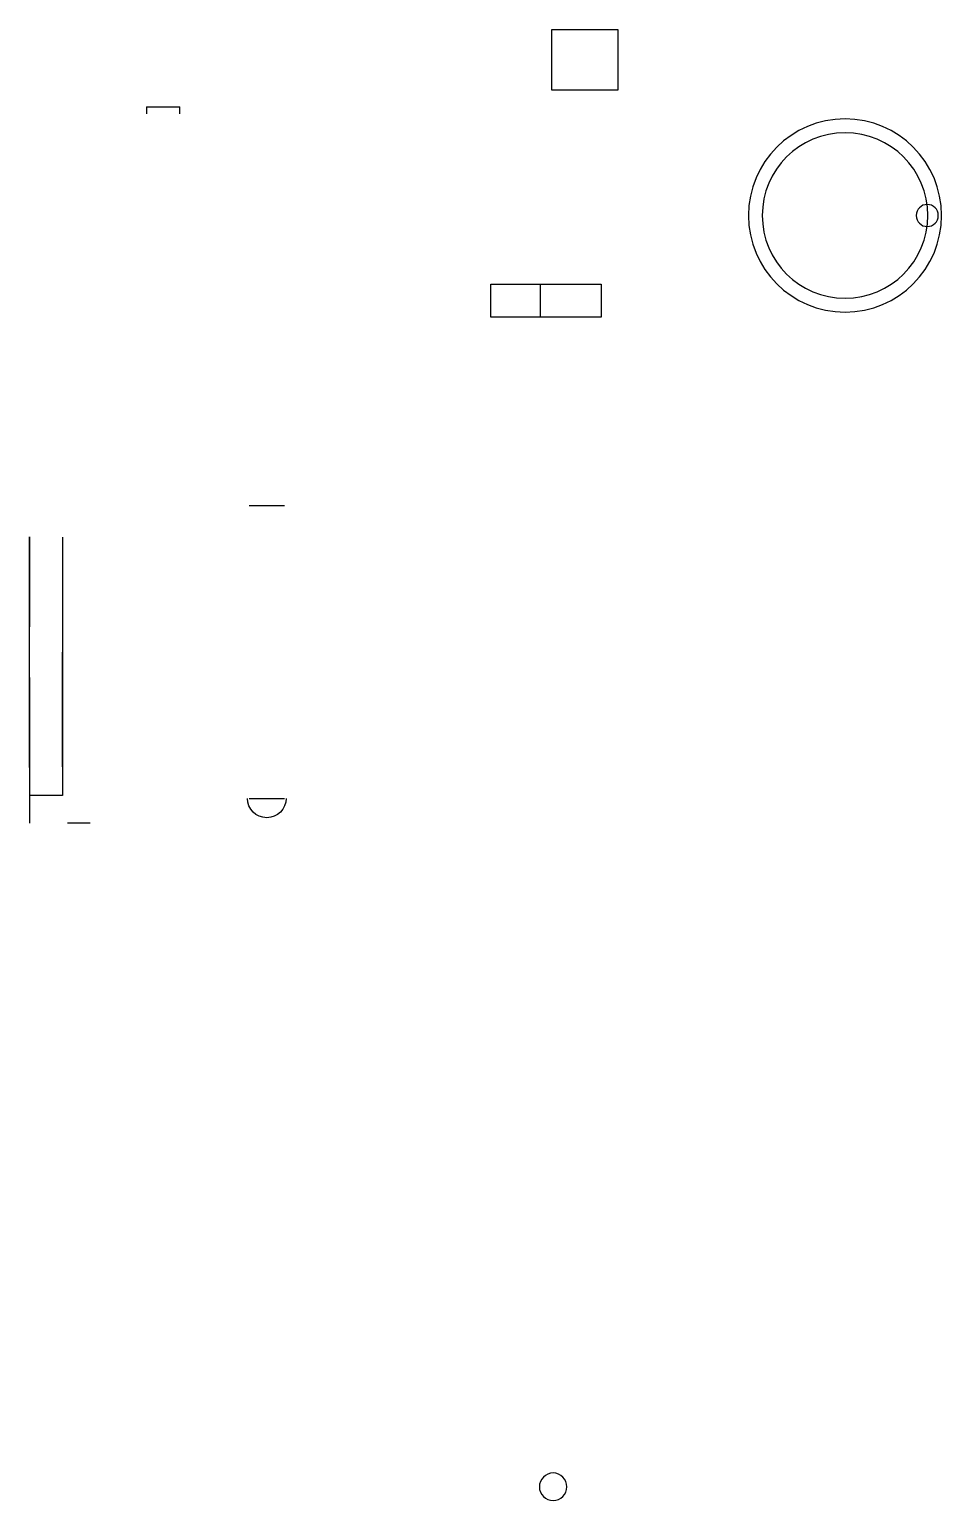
# Model space of a CAD drawing. Header units: millimetres. Extents: x -187 to -21, y -78 to 189.
import ezdxf

# ---------------------------------------------------------------- set-up
doc = ezdxf.new("R2010")
doc.units = ezdxf.units.MM

msp = doc.modelspace()

# ---------------------------------------------------------------- linework, layer by layer
at = {"extrusion": (0, 0, -1)}
for p, q in [((-165.35, 174.95, 7), (-165.35, 173.66, 7)), ((-165.35, 174.95, 32.5), (-159.35, 174.95, 32.5)), ((-165.35, 173.66, 7), (-165.35, 173.66, 32.5)), ((-159.35, 173.66, 7), (-159.35, 174.95, 7)), ((-140.38, 102.68, 10), (-146.78, 102.68, 10)), ((-146.78, 49.68, 10), (-140.38, 49.68, 10)), ((-175.59, 45.18, 38.9), (-175.59, 45.18, 40.73))]:
    msp.add_line(p, q, dxfattribs=at)
at = {"extrusion": (-1, 0, 0)}
for p, q in [((-180.59, 96.98, 28), (-180.59, 55.38, 28)), ((-186.59, 71.43, 28), (-186.59, 94.05, 28)), ((-186.59, 71.43, 28), (-186.59, 94.05, 28)), ((-186.59, 76.18, 28), (-186.59, 76.18, 40)), ((-180.59, 55.38, 28), (-180.59, 76.18, 28)), ((-180.59, 71.43, 17), (-180.59, 50.18, 17)), ((-186.59, 58.3, 7), (-186.59, 45.18, 7)), ((-180.59, 50.18, 17), (-186.59, 50.18, 17)), ((-175.59, 45.18, 38.9), (-179.69, 45.18, 38.9))]:
    msp.add_line(p, q, dxfattribs=at)
at = {"extrusion": (0, 0, -1)}
for points in [[(79.95, 177.97), (91.95, 177.97), (91.95, 188.97), (79.95, 188.97)], [(82.99, 136.83), (102.99, 136.83), (102.99, 142.83), (82.99, 142.83)], [(82.99, 136.83), (93.99, 136.83), (93.99, 142.83), (82.99, 142.83)]]:
    msp.add_lwpolyline(points, close=True, dxfattribs=at)
for centre, radius in [((38.8, 155.26), 17.5), ((38.8, 155.26), 15), ((38.8, 155.26, 70), 15), ((23.9, 155.26), 2), ((91.69, -75.01, -7), 2.5), ((91.69, -75.01, -7), 2.5)]:
    msp.add_circle(centre, radius, dxfattribs=at)
at = {"extrusion": (-1, 0, 0)}
for centre in [(-88.93, 40, 186.59), (-63.43, 40, 186.59)]:
    msp.add_circle(centre, 8.15, dxfattribs=at)
at = {"extrusion": (0, 0, -1)}
msp.add_arc((143.58, 49.68, -10), 3.5, 180, 0, dxfattribs=at)

doc.saveas('drawing.dxf')
